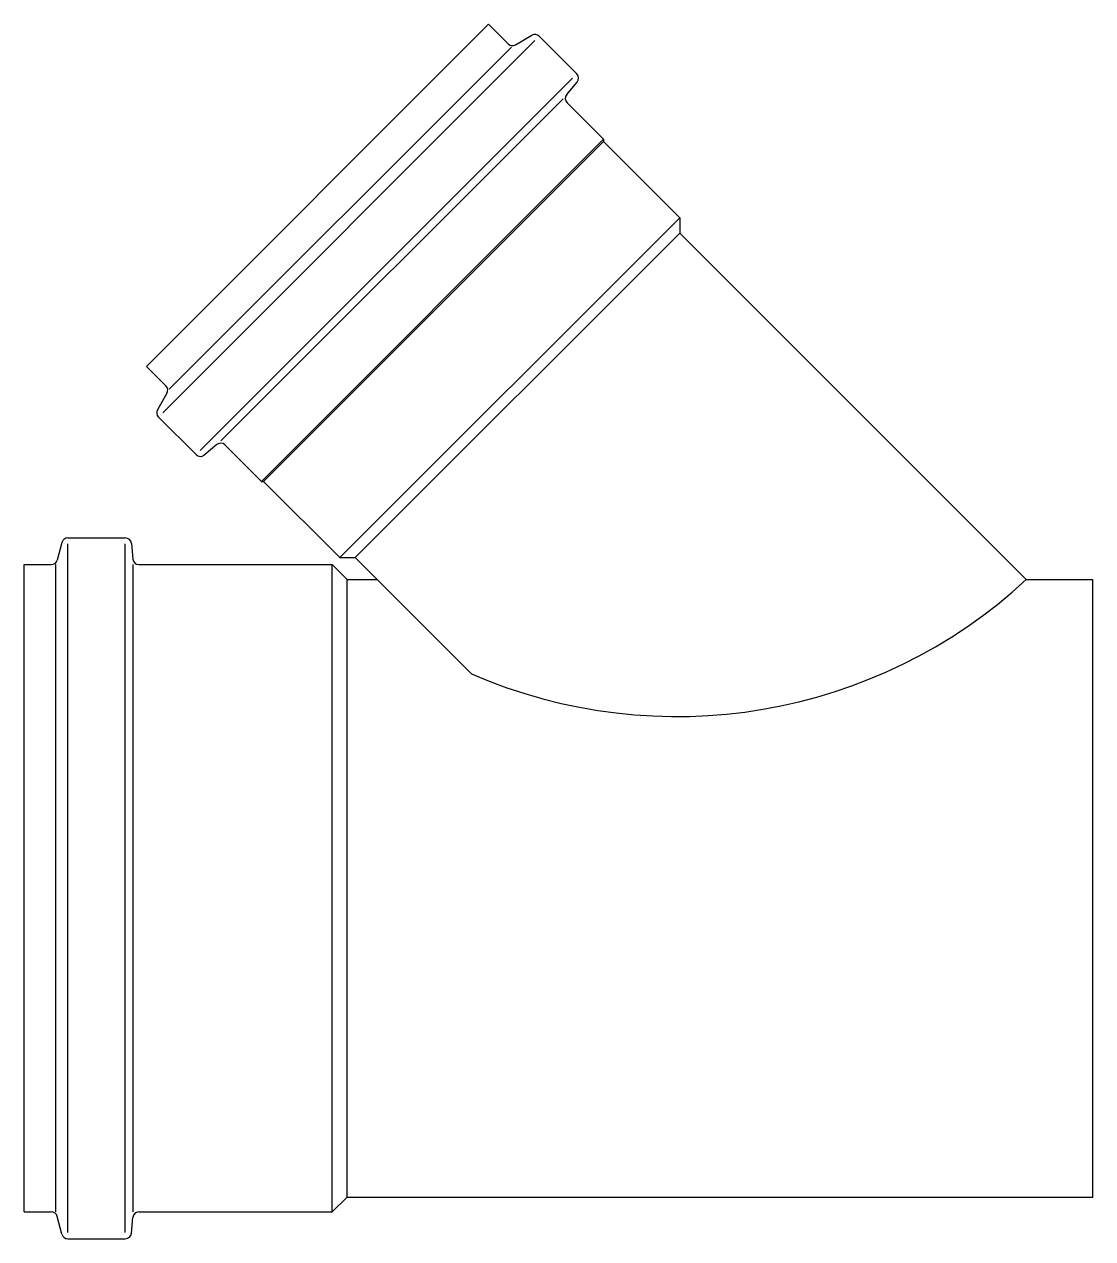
# Model space of a CAD drawing. Header units: millimetres. Extents: x 384.26 to 384.436, y 86.211 to 86.411.
import ezdxf

# ---------------------------------------------------------------- set-up
doc = ezdxf.new("R2010")
doc.units = ezdxf.units.MM
doc.header["$MEASUREMENT"] = 0
doc.layers.get('0').update_dxf_attribs({"linetype": 'CONTINUOUS'})

msp = doc.modelspace()

# ---------------------------------------------------------------- linework, layer by layer
for p, q in [((384.3361517071939, 86.41053247444341), (384.2798660074116, 86.35424677466091)), ((384.3361517071939, 86.41053247444341), (384.3393700927015, 86.40731408893589)), ((384.3405771994827, 86.40715517031327), (384.3432827397782, 86.40871721473127)), ((384.3444898465594, 86.40855829610865), (384.3506752321408, 86.40237291052722)), ((384.3437827397782, 86.40785118932746), (384.2825472925275, 86.34661574207666)), ((384.339912674818, 86.40677150681927), (384.2836269750356, 86.35048580703682)), ((384.3499681253597, 86.40166580374603), (384.2887326781089, 86.34043035649523)), ((384.3490085891601, 86.3989665492062), (384.3507341698028, 86.40102301613632)), ((384.3484195828351, 86.39826459880226), (384.2921338830527, 86.34197889901975)), ((384.3490675268221, 86.3976166548153), (384.3550636912987, 86.39162049033871)), ((384.2987779915163, 86.3353347905562), (384.3550636912987, 86.39162049033871)), ((384.2991315449069, 86.3353347905562), (384.3550636912987, 86.39126693694811)), ((384.3550636912987, 86.39162049033871), (384.3550636912987, 86.39126693694811)), ((384.3550636912987, 86.39126693694811), (384.3676148366648, 86.37871579158207)), ((384.3116826902729, 86.32278364519016), (384.3676148366648, 86.37871579158207)), ((384.3676148366648, 86.37871579158207), (384.3676148366648, 86.37617020716976)), ((384.3142282746852, 86.32278364519016), (384.3676148366648, 86.37617020716976)), ((384.3676148366648, 86.37617020716976), (384.4246090629042, 86.31917598093032)), ((384.2798660074116, 86.35424677466091), (384.283084392919, 86.35102838915338)), ((384.2832433115416, 86.3498212823722), (384.2816812671237, 86.34711574207665)), ((384.2818401857463, 86.34590863529547), (384.2880255713278, 86.33972324971404)), ((384.2914319326488, 86.34138989269474), (384.2893754657186, 86.3396643120521)), ((384.2927818270397, 86.34133095503279), (384.2987779915163, 86.3353347905562)), ((384.2987779915163, 86.3353347905562), (384.2991315449069, 86.3353347905562)), ((384.2991315449069, 86.3353347905562), (384.3116826902729, 86.32278364519016)), ((384.2659715954596, 86.32528479997535), (384.2651898166895, 86.32236716188515)), ((384.2669375212859, 86.32602598093024), (384.2763939845141, 86.32602598093024)), ((384.2669375212859, 86.21172598093028), (384.2669375212859, 86.32502598093026)), ((384.2763939845141, 86.21172598093028), (384.2763939845141, 86.32502598093026)), ((384.2773901792121, 86.325113136673), (384.2776154022835, 86.32253882518751)), ((384.3116826902729, 86.32278364519016), (384.3142282746852, 86.32278364519016)), ((384.3142282746852, 86.32278364519016), (384.3333470868667, 86.30366483300935)), ((384.2597793372248, 86.21512598093028), (384.2597793372248, 86.32162598093026)), ((384.2597793372248, 86.32162598093026), (384.2642238908632, 86.32162598093026)), ((384.2649912178512, 86.21512598093028), (384.2649912178512, 86.32162598093026)), ((384.2776952658076, 86.21512598093028), (384.2776952658076, 86.32162598093026)), ((384.2786115969816, 86.32162598093026), (384.310440607062, 86.32162598093026)), ((384.310440607062, 86.21512598093028), (384.310440607062, 86.32162598093026)), ((384.310440607062, 86.32162598093026), (384.3128906070619, 86.31917598093025)), ((384.310440607062, 86.32162598093026), (384.3128906070619, 86.31917598093031)), ((384.3128906070619, 86.21757598093023), (384.3128906070619, 86.31917598093025)), ((384.3128906070619, 86.31917598093031), (384.3178359389451, 86.31917598093034)), ((384.4246090629043, 86.31917598093032), (384.4355343867983, 86.31917598093031)), ((384.4355343867983, 86.21757598093023), (384.4355343867983, 86.31917598093025)), ((384.310440607062, 86.21512598093028), (384.3128906070619, 86.21757598093023)), ((384.3128906070619, 86.21757598093023), (384.4355343867983, 86.21757598093023)), ((384.2597793372248, 86.21512598093028), (384.2642238908632, 86.21512598093028)), ((384.2786115969816, 86.21512598093028), (384.310440607062, 86.21512598093028)), ((384.2659715954596, 86.21146716188514), (384.2651898166895, 86.21438479997533)), ((384.2773901792121, 86.21163882518749), (384.2776154022835, 86.21421313667298)), ((384.2669375212859, 86.21072598093025), (384.2763939845141, 86.21072598093025))]:
    msp.add_line(p, q)
for centre, radius, start, end in [((384.3437827397782, 86.40785118932746), 0.0009999999999999998, 45.00000000002752, 119.9999999999766), ((384.3400771994827, 86.40802119571708), 0.0009999999999999998, 225.0000000000275, 299.9999999999765), ((384.3499681253597, 86.40166580374603), 0.0009999999999999998, 319.999999999949, 45.00000000002752), ((384.3497746336033, 86.39832376159649), 0.0009999999999999998, 139.999999999949, 225.0000000000275), ((384.2823772861378, 86.35032128237219), 0.0009999999999999998, 330.0000000000873, 45.00000000002752), ((384.2825472925275, 86.34661574207666), 0.0009999999999999998, 150.0000000000873, 225.0000000000275), ((384.2920747202585, 86.3406238482516), 0.0009999999999999998, 45.00000000002752, 130.0000000001073), ((384.2887326781089, 86.34043035649523), 0.0009999999999999998, 225.0000000000275, 310.0000000001073), ((384.2669375212859, 86.32502598093026), 0.001, 90, 165.0000000009425), ((384.2763939845141, 86.32502598093026), 0.001, 4.999999999179411, 90), ((384.2786115969816, 86.32262598093024), 0.001, 184.9999999991794, 270), ((384.2642238908632, 86.32262598093024), 0.001, 270, 345.0000000009425), ((384.3671063256214, 86.38126947954542), 0.08462958918299926, 246.490203915662, 312.8017520893997), ((384.2642238908632, 86.21412598093025), 0.001, 14.99999999905754, 90), ((384.2786115969816, 86.21412598093025), 0.001, 90, 175.0000000008206), ((384.2669375212859, 86.21172598093028), 0.001, 194.9999999990575, 270), ((384.2763939845141, 86.21172598093028), 0.001, 270, 355.0000000008206)]:
    msp.add_arc(centre, radius, start, end)

doc.saveas('drawing.dxf')
